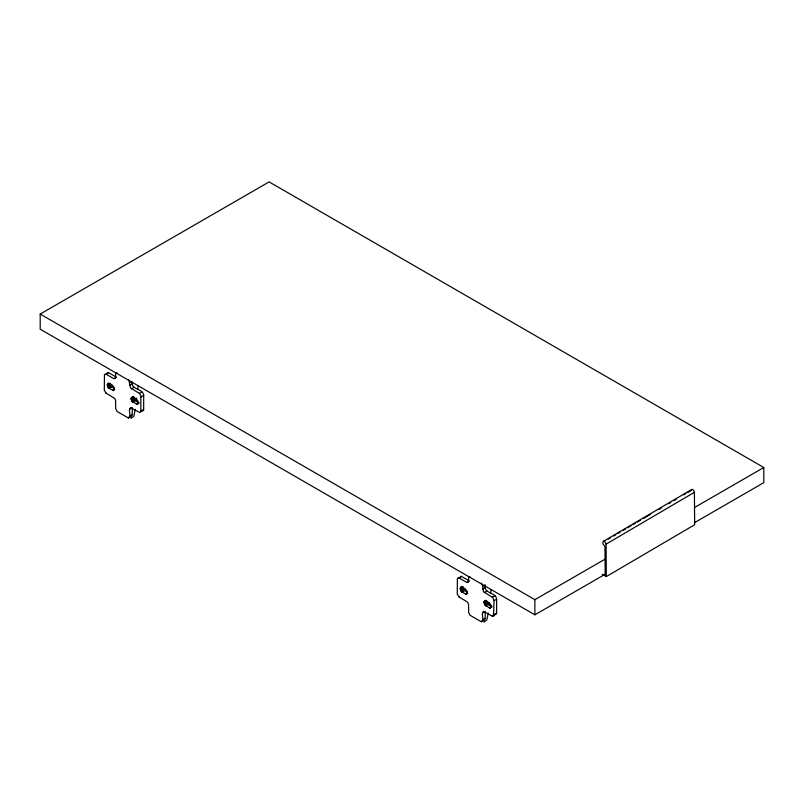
<?xml version="1.0" encoding="UTF-8"?>
<svg xmlns="http://www.w3.org/2000/svg" width="804" height="804" viewBox="0 0 804 804"><rect width="100%" height="100%" fill="white"/><g stroke="black" fill="none" stroke-linecap="round" stroke-linejoin="round"><path stroke-width="1.21" d="M107.294 384.845L108.168 383.186C111.093 383.277 116.349 387.578 113.424 390.553L108.59 388.01L107.294 384.845L109.907 383.337L111.203 386.503L114.279 388.362M135.323 409.296L133.876 416.15L131.062 418.321L130.871 416.412L128.258 417.919L128.791 417.778C131.675 415.447 127.645 409.919 130.539 407.588L139.564 412.462L140.851 412L140.851 395.528L139.333 393.407L130.539 387.95L128.791 379.87M131.092 398.593L131.967 396.935C134.841 397.287 140.177 401.206 137.223 404.291L132.841 402.09L131.605 400.653L131.092 398.593L133.765 396.472M129.665 409.246L132.278 407.739L132.218 415.226L128.258 417.748M132.278 381.94C130.539 389.91 143.273 388.443 143.705 395.407L143.645 409.99L142.831 411.035L141.725 410.693M459.787 577.895L461.084 576.237L469.466 580.95L466.853 582.458L458.923 577.915L457.406 578.297L457.235 594.066L459.154 596.98M460.23 588.618L461.104 586.96C464.039 587.051 469.295 591.352 466.36 594.327L461.526 591.774L460.23 588.618L462.843 587.111L464.139 590.267L467.224 592.136M488.259 613.06L486.822 619.914L483.998 622.095L483.817 620.185L481.204 621.693L481.727 621.542C484.621 619.211 480.591 613.693 483.475 611.352L492.5 616.236L493.515 616.125L494.028 600.678L492.731 597.523L483.475 591.714L482.37 584.92L481.305 583.141M484.028 602.357L484.912 600.699C487.787 601.05 493.113 604.98 490.169 608.065L485.335 605.512L484.028 602.357L486.641 600.849L487.938 604.005L491.897 606.387L489.284 607.894M482.601 613.01L485.214 611.502L485.154 618.99L483.817 620.005M485.214 585.714C483.485 593.674 496.209 592.216 496.641 599.171L496.581 613.764L492.5 616.236M136.218 401.839L136.66 398.111M137.705 389.417L138.147 385.689M489.154 605.613L489.455 603.121M490.641 593.191L491.093 589.463M106.912 373.518L108.148 372.463L116.52 377.176L113.907 378.684L105.987 374.151L104.47 374.523L104.299 390.292L106.208 393.206M691.279 490.048L692.013 489.395A2.301 1.317 59.6 0 1 693.219 489.907L694.415 492.319L694.656 524.751L606.316 576.579L602.266 574.237M691.681 489.485L603.101 541.534L602.899 543.906L604.97 546.509L605.171 574.649M608.276 539.152L610.427 537.886M613.663 535.987L615.814 534.73M617.974 533.464L620.125 532.198M623.361 530.298L625.512 529.042M627.663 527.776L630.899 525.876M633.049 524.61L635.21 523.344M637.361 522.087L640.597 520.188M643.823 518.289L650.285 514.5M658.908 509.445L661.059 508.178M668.606 503.756L670.757 502.49M673.993 500.59L676.144 499.334M683.681 494.902L685.842 493.646M687.993 492.38L691.229 490.48M606.316 576.579L606.075 544.147L694.415 492.319M605.402 574.106L534.881 614.819L40.2 329.208L40.2 314.073L269.119 181.905L763.8 467.516L763.8 482.651L694.365 522.741M105.987 374.151L108.6 372.644M107.354 384.232L109.093 383.227M107.354 385.528L109.967 384.021M107.525 386.232L110.138 384.724M107.806 386.905L110.419 385.397M108.168 387.518L110.781 386.01M108.59 388.01L111.203 386.503M109.042 388.352L111.655 386.845M112.55 390.382L114.289 389.377M113.002 390.563L114.741 389.558M129.665 382.533L131.404 381.528M129.665 385.287L132.278 383.769M131.414 388.784L134.027 387.277M131.152 397.98L132.891 396.975M139.333 393.407L141.946 391.9M131.152 399.266L133.765 397.759L133.705 397.075M131.323 399.97L133.936 398.462L133.765 397.759M131.605 400.653L134.218 399.136L133.936 398.462M131.967 401.256L134.58 399.749L138.961 402.613L136.348 404.121M132.389 401.749L135.002 400.241M141.092 396.915L143.705 395.407M132.841 402.09L135.454 400.583M136.801 404.301L138.539 403.296M137.223 404.291L138.961 403.286M129.665 416.12L132.278 414.613M141.092 410.894L143.705 409.387M458.923 577.915L461.536 576.408M460.471 587.503L462.21 586.498M460.29 588.005L462.903 586.498M460.29 589.292L462.903 587.784M460.471 589.995L463.084 588.488M460.742 590.679L463.355 589.171M461.104 591.282L463.717 589.774M461.526 591.774L464.139 590.267M461.978 592.126L464.591 590.618M465.486 594.156L467.224 593.141M465.938 594.327L467.687 593.322M482.601 586.307L485.214 584.799M482.601 589.051L485.214 587.543M484.35 592.558L486.963 591.051M484.269 601.241L486.008 600.236M484.088 601.744L485.837 600.739M492.279 597.181L494.892 595.663M484.088 603.04L486.701 601.533M484.269 603.744L486.882 602.236M484.541 604.417L487.154 602.91M484.912 605.02L487.515 603.513M485.335 605.512L487.938 604.005M494.028 600.678L496.641 599.171M485.787 605.864L488.4 604.357M489.736 608.065L491.485 607.06M490.169 608.065L491.907 607.06M482.601 619.894L485.214 618.387M494.028 614.658L496.641 613.15M492.058 615.975L494.671 614.467M40.2 314.073L534.881 599.673L605.402 558.961M694.365 507.595L763.8 467.516M603.342 541.313L603.673 541.223A2.301 1.317 59.6 0 1 604.879 541.745L606.075 544.147M116.962 372.795L115.716 373.84L115.424 378.312L113.907 378.684M469.898 576.558L468.662 577.614L468.37 582.076L466.853 582.458M105.756 392.945L114.781 398.493L115.605 400.482L115.716 408.723L117.062 411.457L128.258 417.919M458.702 596.719L467.727 602.266L468.541 604.246L468.662 612.487L469.998 615.221L481.204 621.693M134.218 399.136L134.58 399.749M534.881 599.673L534.881 614.819"/></g></svg>
